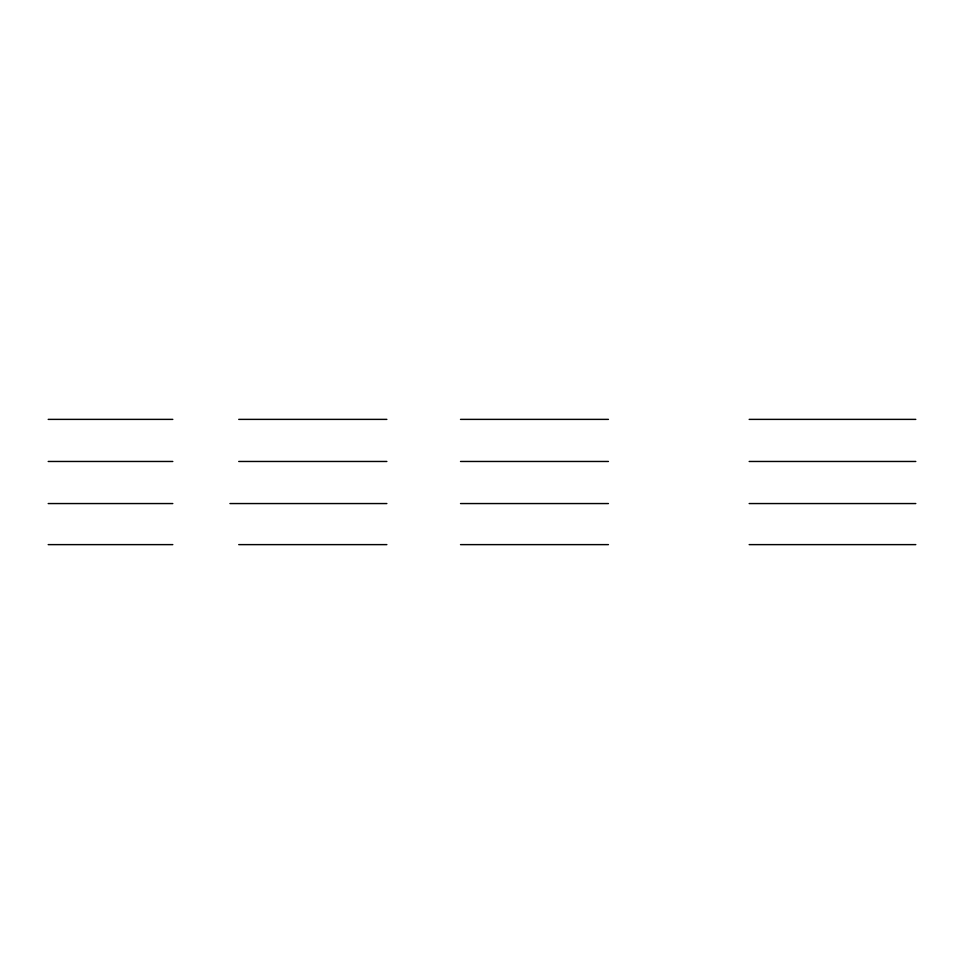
<?xml version="1.0" encoding="UTF-8"?>
<svg xmlns="http://www.w3.org/2000/svg" width="964" height="964" viewBox="0 0 964 964"><rect width="100%" height="100%" fill="white"/><g stroke="black" fill="none" stroke-linecap="round" stroke-linejoin="round"><path stroke-width="1.45" d="M48.2 419.376L172.809 419.376M238.735 419.376L386.865 419.376M460.515 419.376L608.429 419.376M749.161 419.376L915.8 419.376M48.2 461.467L172.809 461.467M238.735 461.467L386.865 461.467M460.515 461.467L608.429 461.467M749.161 461.467L915.8 461.467M48.2 503.557L172.809 503.557M229.938 503.557L386.865 503.557M460.515 503.557L608.429 503.557M749.161 503.557L915.8 503.557M48.2 544.624L172.809 544.624M238.735 544.624L386.865 544.624M460.515 544.624L608.429 544.624M749.161 544.624L915.8 544.624"/></g></svg>
